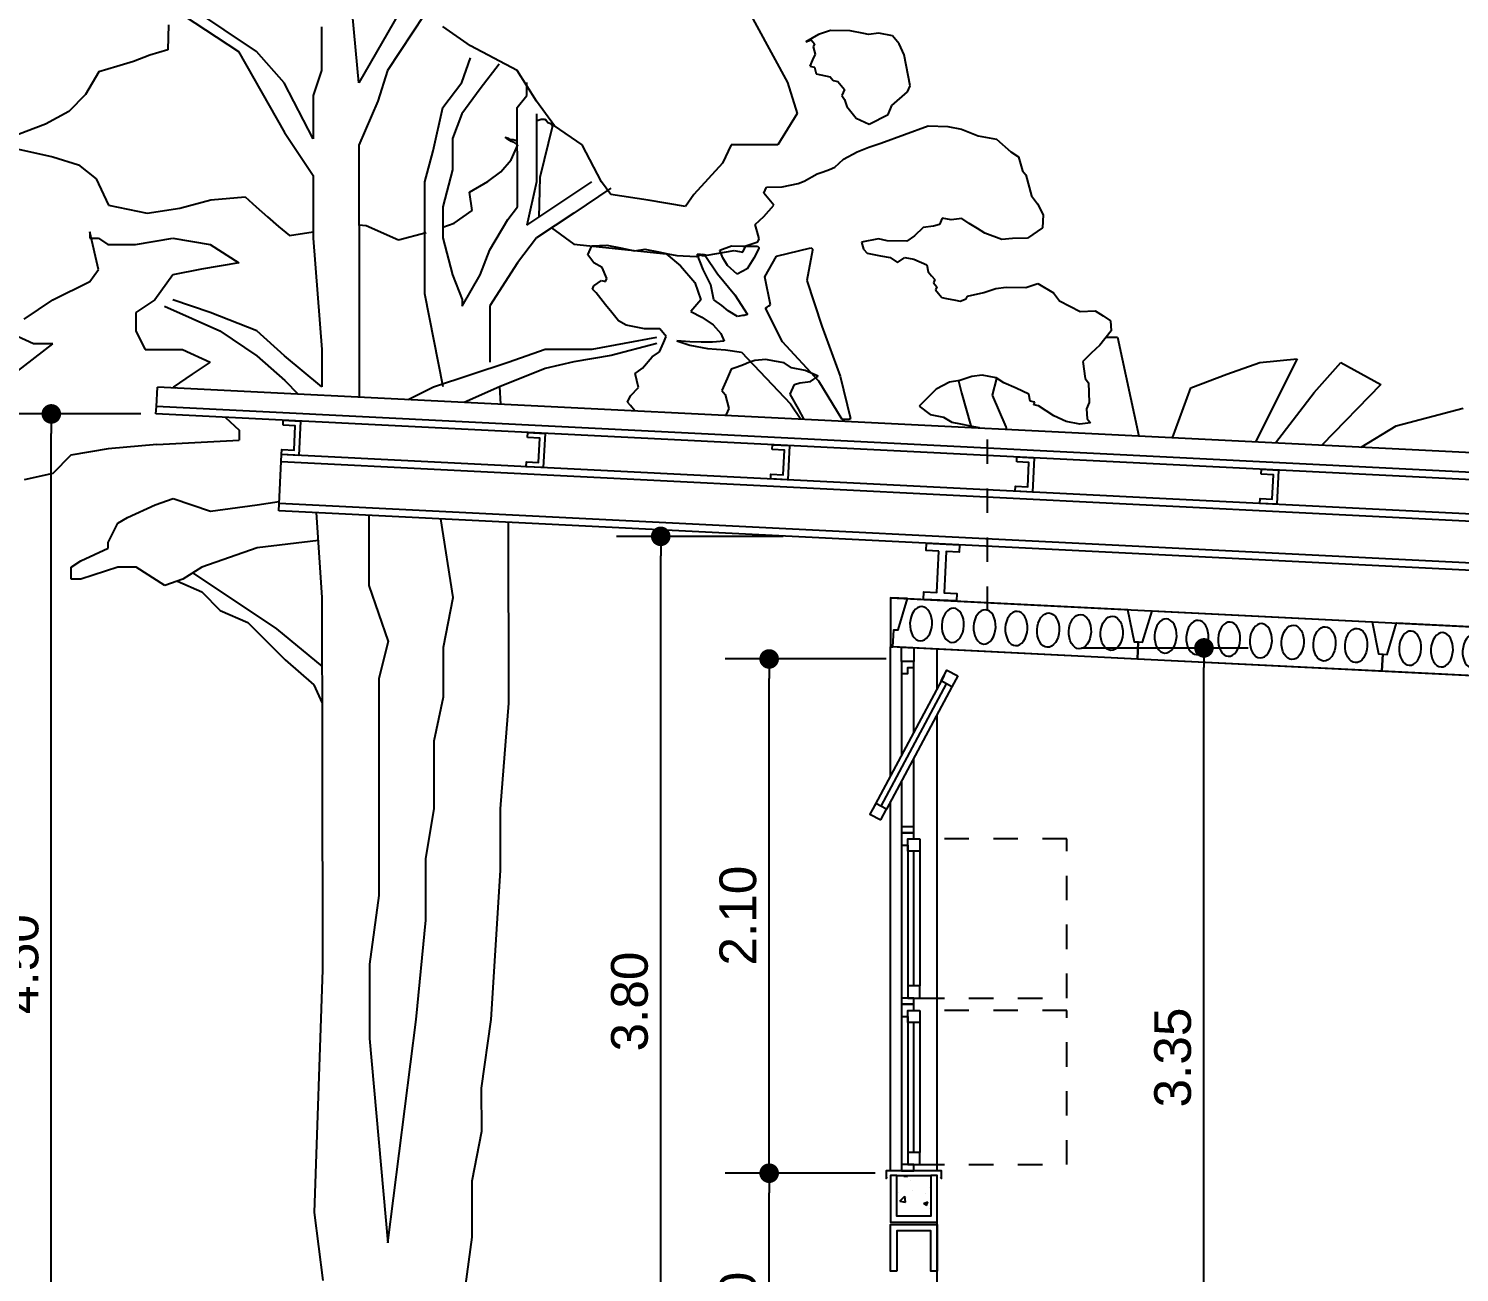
# Model space of a CAD drawing. Extents: x -7.8 to 27.4, y 2.6 to 15.1.
# Drawn here: x -1.89 to 3.95, y 5.84 to 10.92 of the extents above; entities that cross this region are included whole.
import ezdxf

# ---------------------------------------------------------------- set-up
doc = ezdxf.new("R2010")
doc.units = 0
doc.header["$LTSCALE"] = 0.01
doc.header["$PDSIZE"] = -5
doc.linetypes.add('HIDDEN', pattern=[9.525, 6.35, -3.175])
doc.layers.get('0').update_dxf_attribs({"linetype": 'CONTINUOUS'})
doc.layers.get('DEFPOINTS').update_dxf_attribs({"linetype": 'CONTINUOUS'})
for name, color, linetype in [('ANOTAÇÕES', 142, 'CONTINUOUS'), ('CORTE', 7, 'CONTINUOUS'), ('FINO', 141, 'CONTINUOUS')]:
    doc.layers.add(name, color=color, linetype=linetype)
doc.styles.get("Standard").update_dxf_attribs({"font": 'arial.ttf'})
doc.dimstyles.get("Standard").update_dxf_attribs({"dimtxt": 0.15, "dimasz": 0.08, "dimexe": 0.18, "dimexo": 0.0625, "dimgap": 0.05, "dimtad": 1, "dimtoh": 1, "dimzin": 0, "dimblk": 'DOT', "dimcen": 0.09, "dimazin": 3, "dimtfac": 1, "dimtofl": 0, "dimtmove": 0, "dimatfit": 3})

# ---------------------------------------------------------------- blocks, each defined once
blk = doc.blocks.new('LAJE')
at = {"color": 0, "linetype": 'BYBLOCK'}
blk.add_lwpolyline([(0, 0), (0, 0.07), (0.0175, 0.07), (0.05, 0.2), (0.95, 0.2), (0.9825, 0.07), (1, 0.07), (1, 0)], close=True, dxfattribs=at)
at = {"layer": 'FINO'}
for points in [[(0.1103, 0.17), (0.1014, 0.1687), (0.0929, 0.1647), (0.0851, 0.1582), (0.0782, 0.1495), (0.0725, 0.1389), (0.0683, 0.1268), (0.0658, 0.1137), (0.0649, 0.1), (0.0658, 0.0863), (0.0683, 0.0732), (0.0725, 0.0611), (0.0782, 0.0505), (0.0851, 0.0418), (0.0929, 0.0353), (0.1014, 0.0313), (0.1103, 0.03), (0.1191, 0.0313), (0.1276, 0.0353), (0.1355, 0.0418), (0.1424, 0.0505), (0.148, 0.0611), (0.1522, 0.0732), (0.1548, 0.0863), (0.1556, 0.1), (0.1548, 0.1137), (0.1522, 0.1268), (0.148, 0.1389), (0.1424, 0.1495), (0.1355, 0.1582), (0.1276, 0.1647), (0.1191, 0.1687)], [(0.2402, 0.17), (0.2313, 0.1687), (0.2228, 0.1647), (0.215, 0.1582), (0.2081, 0.1495), (0.2024, 0.1389), (0.1982, 0.1268), (0.1957, 0.1137), (0.1948, 0.1), (0.1957, 0.0863), (0.1982, 0.0732), (0.2024, 0.0611), (0.2081, 0.0505), (0.215, 0.0418), (0.2228, 0.0353), (0.2313, 0.0313), (0.2402, 0.03), (0.249, 0.0313), (0.2575, 0.0353), (0.2654, 0.0418), (0.2723, 0.0505), (0.2779, 0.0611), (0.2821, 0.0732), (0.2847, 0.0863), (0.2856, 0.1), (0.2847, 0.1137), (0.2821, 0.1268), (0.2779, 0.1389), (0.2723, 0.1495), (0.2654, 0.1582), (0.2575, 0.1647), (0.249, 0.1687)], [(0.3701, 0.17), (0.3612, 0.1687), (0.3527, 0.1647), (0.3449, 0.1582), (0.338, 0.1495), (0.3324, 0.1389), (0.3282, 0.1268), (0.3256, 0.1137), (0.3247, 0.1), (0.3256, 0.0863), (0.3282, 0.0732), (0.3324, 0.0611), (0.338, 0.0505), (0.3449, 0.0418), (0.3527, 0.0353), (0.3612, 0.0313), (0.3701, 0.03), (0.3789, 0.0313), (0.3875, 0.0353), (0.3953, 0.0418), (0.4022, 0.0505), (0.4078, 0.0611), (0.412, 0.0732), (0.4146, 0.0863), (0.4155, 0.1), (0.4146, 0.1137), (0.412, 0.1268), (0.4078, 0.1389), (0.4022, 0.1495), (0.3953, 0.1582), (0.3875, 0.1647), (0.3789, 0.1687)], [(0.5, 0.17), (0.4911, 0.1687), (0.4826, 0.1647), (0.4748, 0.1582), (0.4679, 0.1495), (0.4623, 0.1389), (0.4581, 0.1268), (0.4555, 0.1137), (0.4546, 0.1), (0.4555, 0.0863), (0.4581, 0.0732), (0.4623, 0.0611), (0.4679, 0.0505), (0.4748, 0.0418), (0.4826, 0.0353), (0.4911, 0.0313), (0.5, 0.03), (0.5089, 0.0313), (0.5174, 0.0353), (0.5252, 0.0418), (0.5321, 0.0505), (0.5377, 0.0611), (0.5419, 0.0732), (0.5445, 0.0863), (0.5454, 0.1), (0.5445, 0.1137), (0.5419, 0.1268), (0.5377, 0.1389), (0.5321, 0.1495), (0.5252, 0.1582), (0.5174, 0.1647), (0.5089, 0.1687)], [(0.6299, 0.17), (0.6388, 0.1687), (0.6473, 0.1647), (0.6551, 0.1582), (0.662, 0.1495), (0.6676, 0.1389), (0.6718, 0.1268), (0.6744, 0.1137), (0.6753, 0.1), (0.6744, 0.0863), (0.6718, 0.0732), (0.6676, 0.0611), (0.662, 0.0505), (0.6551, 0.0418), (0.6473, 0.0353), (0.6388, 0.0313), (0.6299, 0.03), (0.6211, 0.0313), (0.6125, 0.0353), (0.6047, 0.0418), (0.5978, 0.0505), (0.5922, 0.0611), (0.588, 0.0732), (0.5854, 0.0863), (0.5845, 0.1), (0.5854, 0.1137), (0.588, 0.1268), (0.5922, 0.1389), (0.5978, 0.1495), (0.6047, 0.1582), (0.6125, 0.1647), (0.6211, 0.1687)], [(0.7598, 0.17), (0.7687, 0.1687), (0.7772, 0.1647), (0.785, 0.1582), (0.7919, 0.1495), (0.7976, 0.1389), (0.8018, 0.1268), (0.8043, 0.1137), (0.8052, 0.1), (0.8043, 0.0863), (0.8018, 0.0732), (0.7976, 0.0611), (0.7919, 0.0505), (0.785, 0.0418), (0.7772, 0.0353), (0.7687, 0.0313), (0.7598, 0.03), (0.751, 0.0313), (0.7425, 0.0353), (0.7346, 0.0418), (0.7277, 0.0505), (0.7221, 0.0611), (0.7179, 0.0732), (0.7153, 0.0863), (0.7144, 0.1), (0.7153, 0.1137), (0.7179, 0.1268), (0.7221, 0.1389), (0.7277, 0.1495), (0.7346, 0.1582), (0.7425, 0.1647), (0.751, 0.1687)], [(0.8897, 0.17), (0.8986, 0.1687), (0.9071, 0.1647), (0.9149, 0.1582), (0.9218, 0.1495), (0.9275, 0.1389), (0.9317, 0.1268), (0.9342, 0.1137), (0.9351, 0.1), (0.9342, 0.0863), (0.9317, 0.0732), (0.9275, 0.0611), (0.9218, 0.0505), (0.9149, 0.0418), (0.9071, 0.0353), (0.8986, 0.0313), (0.8897, 0.03), (0.8809, 0.0313), (0.8724, 0.0353), (0.8645, 0.0418), (0.8576, 0.0505), (0.852, 0.0611), (0.8478, 0.0732), (0.8452, 0.0863), (0.8444, 0.1), (0.8452, 0.1137), (0.8478, 0.1268), (0.852, 0.1389), (0.8576, 0.1495), (0.8645, 0.1582), (0.8724, 0.1647), (0.8809, 0.1687)]]:
    blk.add_lwpolyline(points, close=True, dxfattribs=at)
blk = doc.blocks.new('*X62')
for p, q in [((1.652, 6.2316), (1.652, 6.2316)), ((1.652, 6.2316), (1.652, 6.2316)), ((1.652, 6.2316), (1.652, 6.2316)), ((1.652, 6.2121), (1.652, 6.2121)), ((1.652, 6.2121), (1.652, 6.2121)), ((1.662, 6.2329), (1.662, 6.2329)), ((1.6742, 6.2345), (1.6742, 6.2345)), ((1.6742, 6.2345), (1.6742, 6.2345)), ((1.6814, 6.232), (1.6836, 6.2345)), ((1.6814, 6.232), (1.6966, 6.2306)), ((1.6898, 6.2345), (1.6898, 6.2345)), ((1.6898, 6.2345), (1.6898, 6.2345)), ((1.6898, 6.2345), (1.6898, 6.2345)), ((1.6967, 6.2306), (1.696, 6.2345)), ((1.7097, 6.2162), (1.7097, 6.2162)), ((1.7435, 6.2345), (1.7435, 6.2345)), ((1.7435, 6.2345), (1.7435, 6.2345)), ((1.792, 6.2036), (1.792, 6.2036)), ((1.652, 6.1631), (1.652, 6.1631)), ((1.652, 6.1631), (1.652, 6.1631)), ((1.652, 6.1402), (1.652, 6.1402)), ((1.6576, 6.1674), (1.6576, 6.1674)), ((1.6652, 6.1302), (1.685, 6.1508)), ((1.6878, 6.1267), (1.685, 6.1508)), ((1.6913, 6.1454), (1.6913, 6.1454)), ((1.7148, 6.1721), (1.7148, 6.1721)), ((1.7706, 6.1605), (1.7706, 6.1605)), ((1.788, 6.1853), (1.788, 6.1853)), ((1.792, 6.1884), (1.792, 6.1884)), ((1.792, 6.1884), (1.792, 6.1884)), ((1.792, 6.1586), (1.792, 6.1586)), ((1.792, 6.1408), (1.792, 6.1408)), ((1.652, 6.1314), (1.652, 6.1314)), ((1.652, 6.1314), (1.652, 6.1314)), ((1.652, 6.1314), (1.652, 6.1314)), ((1.652, 6.108), (1.652, 6.108)), ((1.652, 6.108), (1.652, 6.108)), ((1.652, 6.0809), (1.652, 6.0809)), ((1.652, 6.0809), (1.652, 6.0809)), ((1.6545, 6.0828), (1.6545, 6.0828)), ((1.6652, 6.1302), (1.6878, 6.1267)), ((1.7616, 6.1208), (1.7794, 6.1277)), ((1.7616, 6.1208), (1.7743, 6.1123)), ((1.7743, 6.1123), (1.7794, 6.1277)), ((1.7849, 6.1007), (1.7849, 6.1007)), ((1.792, 6.1062), (1.792, 6.1062)), ((1.792, 6.1062), (1.792, 6.1062)), ((1.694, 6.0695), (1.694, 6.0695)), ((1.7442, 6.0695), (1.7442, 6.0695)), ((1.7442, 6.0695), (1.7442, 6.0695)), ((1.7442, 6.0695), (1.7442, 6.0695))]:
    blk.add_line(p, q)
blk = doc.blocks.new('_DOT')
at = {"color": 0, "linetype": 'BYBLOCK'}
blk.add_line((-0.5, 0), (-1, 0), dxfattribs=at)
at = {"color": 0, "linetype": 'BYBLOCK', "const_width": 0.5}
blk.add_lwpolyline([(-0.25, 0, 1), (0.25, 0, 1)], format="xyb", close=True, dxfattribs=at)
blk = doc.blocks.new('*D13')
at = {"layer": 'ANOTAÇÕES', "color": 0}
for p, q in [((1.5645, 6.2445), (0.9511, 6.2445)), ((1.1311, 5.1245), (1.1311, 6.1645)), ((1.5645, 5.0445), (0.9511, 5.0445))]:
    blk.add_line(p, q, dxfattribs=at)
at = {"layer": 'DEFPOINTS', "color": 0}
for p in [(1.1311, 6.2445), (1.627, 6.2445), (1.627, 5.0445)]:
    blk.add_point(p, dxfattribs=at)
at = {"layer": 'ANOTAÇÕES', "color": 0, "xscale": 0.08, "yscale": 0.08, "zscale": 0.08}
for p, rotation in [((1.1311, 6.2445), 90), ((1.1311, 5.0445), 270)]:
    blk.add_blockref('_DOT', p, dxfattribs=dict(at, rotation=rotation))
at = {"layer": 'ANOTAÇÕES', "color": 0, "linetype": 'CONTINUOUS'}
blk.add_text('1.20', height=0.15, rotation=90, dxfattribs=at).set_placement((1.0782, 5.4342))
blk = doc.blocks.new('*D14')
at = {"layer": 'ANOTAÇÕES', "color": 0}
for p, q in [((1.6095, 8.3445), (0.9511, 8.3445)), ((1.1311, 6.3245), (1.1311, 8.2645)), ((1.5645, 6.2445), (0.9511, 6.2445))]:
    blk.add_line(p, q, dxfattribs=at)
at = {"layer": 'DEFPOINTS', "color": 0}
for p in [(1.1311, 8.3445), (1.672, 8.3445), (1.627, 6.2445)]:
    blk.add_point(p, dxfattribs=at)
at = {"layer": 'ANOTAÇÕES', "color": 0, "xscale": 0.08, "yscale": 0.08, "zscale": 0.08}
for p, rotation in [((1.1311, 8.3445), 90), ((1.1311, 6.2445), 270)]:
    blk.add_blockref('_DOT', p, dxfattribs=dict(at, rotation=rotation))
at = {"layer": 'ANOTAÇÕES', "color": 0, "linetype": 'CONTINUOUS'}
blk.add_text('2.10', height=0.15, rotation=90, dxfattribs=at).set_placement((1.0782, 7.0925))
blk = doc.blocks.new('*D15')
at = {"layer": 'ANOTAÇÕES', "color": 0}
for p, q in [((1.1883, 8.8453), (0.5083, 8.8453)), ((0.6883, 5.1245), (0.6883, 8.7653)), ((1.1883, 5.0445), (0.5083, 5.0445))]:
    blk.add_line(p, q, dxfattribs=at)
at = {"layer": 'DEFPOINTS', "color": 0}
for p in [(0.6883, 8.8453), (1.8171, 8.8453), (1.627, 5.0445)]:
    blk.add_point(p, dxfattribs=at)
at = {"layer": 'ANOTAÇÕES', "color": 0, "xscale": 0.08, "yscale": 0.08, "zscale": 0.08}
for p, rotation in [((0.6883, 8.8453), 90), ((0.6883, 5.0445), 270)]:
    blk.add_blockref('_DOT', p, dxfattribs=dict(at, rotation=rotation))
at = {"layer": 'ANOTAÇÕES', "color": 0, "linetype": 'CONTINUOUS'}
blk.add_text('3.80', height=0.15, rotation=90, dxfattribs=at).set_placement((0.6354, 6.7416))
blk = doc.blocks.new('*D16')
at = {"layer": 'ANOTAÇÕES', "color": 0}
for p, q in [((-1.4355, 9.3452), (-1.9805, 9.3452)), ((-1.8005, 4.9245), (-1.8005, 9.2652)), ((-1.3005, 4.8445), (-1.9805, 4.8445))]:
    blk.add_line(p, q, dxfattribs=at)
at = {"layer": 'DEFPOINTS', "color": 0}
for p in [(-1.8005, 9.3452), (-1.373, 9.3452), (1.677, 4.8445)]:
    blk.add_point(p, dxfattribs=at)
at = {"layer": 'ANOTAÇÕES', "color": 0, "xscale": 0.08, "yscale": 0.08, "zscale": 0.08}
for p, rotation in [((-1.8005, 9.3452), 90), ((-1.8005, 4.8445), 270)]:
    blk.add_blockref('_DOT', p, dxfattribs=dict(at, rotation=rotation))
at = {"layer": 'ANOTAÇÕES', "color": 0, "linetype": 'CONTINUOUS'}
blk.add_text('4.50', height=0.15, rotation=90, dxfattribs=at).set_placement((-1.8534, 6.8946))
blk = doc.blocks.new('*D17')
at = {"layer": 'ANOTAÇÕES', "color": 0}
for p, q in [((-1.373, 3.2577), (-1.373, 2.5777)), ((1.627, 3.2577), (1.627, 2.5777)), ((-1.293, 2.7577), (1.547, 2.7577))]:
    blk.add_line(p, q, dxfattribs=at)
at = {"layer": 'DEFPOINTS', "color": 0}
for p in [(-1.373, 9.3452), (1.627, 8.5947), (1.627, 2.7577)]:
    blk.add_point(p, dxfattribs=at)
at = {"layer": 'ANOTAÇÕES', "color": 0, "xscale": 0.08, "yscale": 0.08, "zscale": 0.08, "rotation": 180}
blk.add_blockref('_DOT', (-1.373, 2.7577), dxfattribs=at)
at = {"layer": 'ANOTAÇÕES', "color": 0, "xscale": 0.08, "yscale": 0.08, "zscale": 0.08}
blk.add_blockref('_DOT', (1.627, 2.7577), dxfattribs=at)
at = {"layer": 'ANOTAÇÕES', "color": 0, "linetype": 'CONTINUOUS'}
blk.add_text('3.00', height=0.15, dxfattribs=at).set_placement((-0.0763, 2.8107))
blk = doc.blocks.new('*D18')
at = {"layer": 'ANOTAÇÕES', "color": 0}
for p, q in [((1.627, 3.2577), (1.627, 2.5777)), ((16.627, 3.2577), (16.627, 2.5777)), ((1.707, 2.7577), (16.547, 2.7577))]:
    blk.add_line(p, q, dxfattribs=at)
at = {"layer": 'DEFPOINTS', "color": 0}
for p in [(1.627, 8.5947), (16.627, 7.8447), (16.627, 2.7577)]:
    blk.add_point(p, dxfattribs=at)
at = {"layer": 'ANOTAÇÕES', "color": 0, "xscale": 0.08, "yscale": 0.08, "zscale": 0.08, "rotation": 180}
blk.add_blockref('_DOT', (1.627, 2.7577), dxfattribs=at)
at = {"layer": 'ANOTAÇÕES', "color": 0, "xscale": 0.08, "yscale": 0.08, "zscale": 0.08}
blk.add_blockref('_DOT', (16.627, 2.7577), dxfattribs=at)
at = {"layer": 'ANOTAÇÕES', "color": 0, "linetype": 'CONTINUOUS'}
blk.add_text('15.00', height=0.15, dxfattribs=at).set_placement((8.8584, 2.8106))
blk = doc.blocks.new('*D19')
at = {"layer": 'ANOTAÇÕES', "color": 0}
for p, q in [((2.4068, 8.3897), (3.0868, 8.3897)), ((2.9068, 5.1245), (2.9068, 8.3097)), ((2.4068, 5.0445), (3.0868, 5.0445))]:
    blk.add_line(p, q, dxfattribs=at)
at = {"layer": 'DEFPOINTS', "color": 0}
for p in [(1.722, 8.3897), (2.9068, 8.3897), (1.817, 5.0445)]:
    blk.add_point(p, dxfattribs=at)
at = {"layer": 'ANOTAÇÕES', "color": 0, "xscale": 0.08, "yscale": 0.08, "zscale": 0.08}
for p, rotation in [((2.9068, 8.3897), 90), ((2.9068, 5.0445), 270)]:
    blk.add_blockref('_DOT', p, dxfattribs=dict(at, rotation=rotation))
at = {"layer": 'ANOTAÇÕES', "color": 0, "linetype": 'CONTINUOUS'}
blk.add_text('3.35', height=0.15, rotation=90, dxfattribs=at).set_placement((2.8538, 6.513))

msp = doc.modelspace()

# ---------------------------------------------------------------- linework, layer by layer
for p, q in [((-1.3715, 9.3752), (-1.3675, 9.4551)), ((16.627, 8.5554), (-1.3675, 9.4551)), ((-0.8715, 8.9497), (-0.86, 9.1794)), ((16.627, 8.3051), (-0.86, 9.1794)), ((16.627, 8.275), (-0.8615, 9.1495)), ((16.627, 8.0748), (-0.8715, 8.9497)), ((16.6285, 8.1047), (-0.87, 8.9797)), ((16.627, 7.6445), (1.627, 8.3945)), ((1.627, 7.8684), (1.627, 8.3945)), ((1.817, 8.2237), (1.817, 8.385)), ((1.722, 8.3095), (1.722, 8.3322)), ((1.722, 8.046), (1.722, 8.3095)), ((1.8455, 8.2768), (1.5545, 7.7327)), ((1.672, 8.2845), (1.672, 7.9525)), ((1.8778, 8.2312), (1.6104, 7.7312)), ((1.817, 6.2545), (1.817, 8.1176)), ((1.722, 7.6595), (1.722, 7.94)), ((1.672, 7.8465), (1.672, 7.6595)), ((1.627, 6.2545), (1.627, 7.7623)), ((1.722, 7.6095), (1.722, 7.6322)), ((1.672, 7.5845), (1.672, 6.9595)), ((1.697, 7.5845), (1.697, 6.9845)), ((1.747, 7.5595), (1.747, 7.0095)), ((1.722, 6.9095), (1.722, 6.9322)), ((1.672, 6.8845), (1.672, 6.2795)), ((1.697, 6.8845), (1.697, 6.3045)), ((1.747, 6.8595), (1.747, 6.3295)), ((1.652, 6.2345), (1.792, 6.2345)), ((1.817, 5.0445), (1.817, 6.2345))]:
    msp.add_line(p, q)
at = {"layer": 'CORTE'}
for p, q in [((-1.373, 9.3452), (-1.3715, 9.3752)), ((16.623, 8.4755), (-1.3715, 9.3752)), ((16.6215, 8.4455), (-1.373, 9.3452)), ((1.627, 8.5947), (16.627, 7.8447)), ((1.5883, 7.743), (1.8557, 8.243)), ((1.722, 7.0095), (1.722, 7.5595)), ((1.722, 6.3295), (1.722, 6.8595))]:
    msp.add_line(p, q, dxfattribs=at)
for points in [[(-0.854, 9.2993), (-0.853, 9.3193), (-0.7831, 9.3158), (-0.7901, 9.1759), (-0.86, 9.1794), (-0.859, 9.1994), (-0.8091, 9.1969), (-0.8041, 9.2968)], [(0.1447, 9.2493), (0.1457, 9.2693), (0.2157, 9.2658), (0.2087, 9.126), (0.1388, 9.1295), (0.1398, 9.1495), (0.1897, 9.147), (0.1947, 9.2468)], [(1.1435, 9.1994), (1.1445, 9.2194), (1.2144, 9.2159), (1.2074, 9.0761), (1.1375, 9.0795), (1.1385, 9.0995), (1.1884, 9.097), (1.1934, 9.1969)], [(2.1422, 9.1495), (2.1432, 9.1694), (2.2132, 9.1659), (2.2062, 9.0261), (2.1363, 9.0296), (2.1373, 9.0496), (2.1872, 9.0471), (2.1922, 9.147)], [(3.141, 9.0995), (3.142, 9.1195), (3.2119, 9.116), (3.2049, 8.9762), (3.135, 8.9797), (3.136, 8.9996), (3.1859, 8.9972), (3.1909, 9.097)], [(1.8243, 8.7849), (1.7718, 8.7875), (1.7733, 8.8175), (1.9082, 8.8107), (1.9067, 8.7808), (1.8542, 8.7834), (1.8457, 8.6139), (1.8982, 8.6112), (1.8967, 8.5813), (1.7618, 8.588), (1.7633, 8.618), (1.8158, 8.6153)], [(1.672, 8.3345), (1.672, 8.3922), (1.722, 8.3897), (1.722, 8.3345)], [(1.722, 8.3095), (1.722, 8.3345), (1.672, 8.3345), (1.672, 8.2845), (1.697, 8.2845), (1.697, 8.3095)], [(1.9013, 8.2753), (1.8778, 8.2312), (1.8337, 8.2548), (1.8572, 8.2989)], [(1.5868, 7.6871), (1.6104, 7.7312), (1.5663, 7.7548), (1.5427, 7.7107)], [(1.697, 7.6595), (1.672, 7.6595), (1.672, 7.6345), (1.722, 7.6345), (1.722, 7.6595)], [(1.722, 7.6095), (1.722, 7.6345), (1.672, 7.6345), (1.672, 7.5845), (1.697, 7.5845), (1.697, 7.6095)], [(1.747, 7.6095), (1.747, 7.5595), (1.697, 7.5595), (1.697, 7.6095)], [(1.697, 6.9595), (1.672, 6.9595), (1.672, 6.9345), (1.722, 6.9345), (1.722, 6.9595)], [(1.747, 6.9595), (1.747, 7.0095), (1.697, 7.0095), (1.697, 6.9595)], [(1.722, 6.9095), (1.722, 6.9345), (1.672, 6.9345), (1.672, 6.8845), (1.697, 6.8845), (1.697, 6.9095)], [(1.747, 6.9095), (1.747, 6.8595), (1.697, 6.8595), (1.697, 6.9095)], [(1.747, 6.2795), (1.747, 6.3295), (1.697, 6.3295), (1.697, 6.2795)], [(1.697, 6.2795), (1.672, 6.2795), (1.672, 6.2545), (1.722, 6.2545), (1.722, 6.2795)], [(1.652, 6.2345), (1.627, 6.2345), (1.627, 6.0445), (1.817, 6.0445), (1.817, 6.2345), (1.792, 6.2345), (1.792, 6.0695), (1.652, 6.0695)], [(1.652, 5.8445), (1.627, 5.8445), (1.627, 6.0345), (1.817, 6.0345), (1.817, 5.8445), (1.792, 5.8445), (1.792, 6.0095), (1.652, 6.0095)]]:
    msp.add_lwpolyline(points, close=True, dxfattribs=at)
for points in [[(1.6963, 8.5913), (1.627, 8.5947), (1.627, 8.3945), (1.6364, 8.394)], [(1.8296, 6.2282), (1.8355, 6.2223), (1.8355, 6.2545), (1.722, 6.2545), (1.6085, 6.2545), (1.6085, 6.2223), (1.6144, 6.2282)]]:
    msp.add_lwpolyline(points, dxfattribs=at)
at = {"layer": 'FINO'}
for p, q in [((-0.5449, 10.6979), (-0.5802, 11.0772)), ((1.0141, 11.052), (1.2056, 10.6989)), ((-1.3055, 11.0015), (-1.036, 10.825)), ((-0.9621, 10.825), (-1.2273, 11.0015)), ((-0.3542, 11.0281), (-0.5449, 10.6979)), ((-1.3222, 10.9338), (-1.3248, 10.8321)), ((-0.276, 10.976), (-0.4277, 10.7472)), ((-0.089, 10.8487), (-0.2021, 10.9268)), ((-0.6973, 10.9266), (-0.6971, 10.7991)), ((1.3331, 10.8941), (1.2805, 10.8641)), ((1.2805, 10.8641), (1.3026, 10.8722)), ((1.3026, 10.8722), (1.3168, 10.857)), ((1.3822, 10.9108), (1.3331, 10.8941)), ((1.4626, 10.909), (1.3822, 10.9108)), ((1.5182, 10.8981), (1.4626, 10.909)), ((1.5374, 10.8943), (1.5182, 10.8981)), ((1.5794, 10.9), (1.5374, 10.8943)), ((1.6349, 10.8892), (1.5794, 10.9)), ((1.6621, 10.856), (1.6349, 10.8892)), ((-1.3984, 10.8108), (-1.4654, 10.785)), ((-1.3248, 10.8321), (-1.3984, 10.8108)), ((-1.036, 10.825), (-0.8488, 10.495)), ((-0.849, 10.6977), (-0.9621, 10.825)), ((0.1022, 10.7475), (-0.089, 10.8487)), ((1.3191, 10.8148), (1.3084, 10.7906)), ((1.3168, 10.857), (1.3111, 10.8442)), ((1.3111, 10.8442), (1.3191, 10.8148)), ((1.6821, 10.8119), (1.6621, 10.856)), ((1.7074, 10.6847), (1.6821, 10.8119)), ((-1.5323, 10.7637), (-1.6059, 10.7424)), ((-1.4654, 10.785), (-1.5323, 10.7637)), ((-0.6971, 10.7991), (-0.697, 10.747)), ((-0.1236, 10.6981), (-0.089, 10.7995)), ((0.0284, 10.7735), (-0.0497, 10.6721)), ((1.3084, 10.7906), (1.2971, 10.765)), ((1.2971, 10.765), (1.3164, 10.7612)), ((1.3164, 10.7612), (1.3228, 10.7336)), ((-1.6059, 10.7424), (-1.6614, 10.6502)), ((-0.7314, 10.469), (-0.849, 10.6977)), ((-0.697, 10.747), (-0.7317, 10.6456)), ((-0.4277, 10.7472), (-0.4667, 10.6226)), ((-0.2016, 10.5967), (-0.1236, 10.6981)), ((0.1806, 10.623), (0.1022, 10.7475)), ((0.1415, 10.6461), (0.1414, 10.6982)), ((1.2056, 10.6989), (1.2449, 10.5715)), ((1.3228, 10.7336), (1.3805, 10.7224)), ((1.3805, 10.7224), (1.3805, 10.7224)), ((1.3805, 10.7224), (1.392, 10.7062)), ((1.392, 10.7062), (1.4112, 10.7024)), ((1.4112, 10.7024), (1.439, 10.6707)), ((-1.6614, 10.6502), (-1.7296, 10.5802)), ((-0.7317, 10.6456), (-0.7315, 10.5211)), ((-0.0497, 10.6721), (-0.1234, 10.5707)), ((0.1024, 10.5969), (0.1415, 10.6461)), ((1.439, 10.6707), (1.4277, 10.645)), ((1.4277, 10.645), (1.4392, 10.6289)), ((1.6328, 10.6049), (1.6967, 10.6605)), ((1.6967, 10.6605), (1.7074, 10.6847)), ((-1.7296, 10.5802), (-1.8239, 10.5282)), ((-0.4667, 10.6226), (-0.5446, 10.443)), ((-0.2405, 10.42), (-0.2016, 10.5967)), ((0.1025, 10.5216), (0.1024, 10.5969)), ((0.2546, 10.5217), (0.1806, 10.623)), ((1.4392, 10.6289), (1.4477, 10.6009)), ((1.4477, 10.6009), (1.487, 10.553)), ((1.6165, 10.5679), (1.6328, 10.6049)), ((-1.8239, 10.5282), (-1.9713, 10.4724)), ((-0.7315, 10.5211), (-0.7314, 10.469)), ((-0.1234, 10.5707), (-0.1624, 10.4693)), ((0.1026, 10.4434), (0.1025, 10.5216)), ((0.1806, 10.5709), (0.181, 10.2928)), ((0.1807, 10.5447), (0.1873, 10.5446)), ((0.1873, 10.5446), (0.2007, 10.5489)), ((0.2465, 10.5218), (0.1945, 10.31)), ((0.2007, 10.5489), (0.214, 10.5487)), ((0.214, 10.5487), (0.2205, 10.5442)), ((0.2205, 10.5442), (0.2269, 10.5353)), ((0.2269, 10.5353), (0.2401, 10.5307)), ((0.2401, 10.5307), (0.2465, 10.5218)), ((0.3676, 10.4435), (0.2546, 10.5217)), ((1.2449, 10.5715), (1.1669, 10.444)), ((1.487, 10.553), (1.539, 10.5289)), ((1.539, 10.5289), (1.6165, 10.5679)), ((1.6835, 10.4861), (1.7803, 10.5213)), ((1.7803, 10.5213), (1.8607, 10.5195)), ((1.8607, 10.5195), (1.9163, 10.5087)), ((-0.8488, 10.495), (-0.7312, 10.3184)), ((-0.1624, 10.4693), (-0.1622, 10.3419)), ((0.0658, 10.4664), (0.0528, 10.4754)), ((0.0528, 10.4754), (0.0659, 10.4708)), ((0.0789, 10.4574), (0.0658, 10.4664)), ((0.0659, 10.4708), (0.0725, 10.4663)), ((0.0725, 10.4663), (0.0857, 10.4661)), ((0.0857, 10.4661), (0.0989, 10.4616)), ((0.0989, 10.4616), (0.1026, 10.4674)), ((1.5868, 10.4509), (1.6835, 10.4861)), ((1.9163, 10.5087), (1.9854, 10.4812)), ((1.9854, 10.4812), (2.0602, 10.4666)), ((2.0602, 10.4666), (2.1187, 10.4149)), ((-1.9591, 10.4324), (-1.7942, 10.3951)), ((-0.5446, 10.443), (-0.5438, 9.7857)), ((-0.2751, 10.2926), (-0.2405, 10.42)), ((0.0769, 10.3822), (0.1051, 10.4438)), ((0.092, 10.4528), (0.0789, 10.4574)), ((0.1051, 10.4438), (0.092, 10.4528)), ((0.1027, 10.3942), (0.1026, 10.4434)), ((0.446, 10.293), (0.3676, 10.4435)), ((0.9757, 10.4439), (0.9411, 10.3686)), ((1.1669, 10.444), (0.9757, 10.4439)), ((1.4353, 10.3861), (1.4901, 10.4157)), ((1.4901, 10.4157), (1.5377, 10.4342)), ((1.5377, 10.4342), (1.5868, 10.4509)), ((2.1187, 10.4149), (2.1494, 10.395)), ((-1.7942, 10.3951), (-1.6888, 10.3629)), ((-1.6888, 10.3629), (-1.6174, 10.3046)), ((0.0358, 10.334), (0.0769, 10.3822)), ((0.1028, 10.2928), (0.1027, 10.3942)), ((0.9411, 10.3686), (0.824, 10.2411)), ((1.3522, 10.3343), (1.3771, 10.3434)), ((1.3771, 10.3434), (1.3998, 10.3529)), ((1.3998, 10.3529), (1.4353, 10.3861)), ((2.1494, 10.395), (2.1659, 10.3376)), ((-1.6174, 10.3046), (-1.5671, 10.1978)), ((-0.7312, 10.3184), (-0.7309, 10.0636)), ((-0.2748, 10.0638), (-0.2751, 10.2926)), ((-0.1622, 10.3419), (-0.2011, 10.1913)), ((-0.0924, 10.2514), (-0.0183, 10.2948)), ((-0.0183, 10.2948), (0.0358, 10.334)), ((0.1029, 10.2407), (0.1028, 10.2928)), ((0.1421, 10.1162), (0.4069, 10.293)), ((0.181, 10.2928), (0.1421, 10.1162)), ((0.1945, 10.31), (0.1902, 10.1483)), ((0.4851, 10.2409), (0.446, 10.293)), ((1.1836, 10.2729), (1.2498, 10.2863)), ((1.2498, 10.2863), (1.2747, 10.2953)), ((1.2747, 10.2953), (1.3273, 10.3253)), ((1.3273, 10.3253), (1.3522, 10.3343)), ((2.1659, 10.3376), (2.1795, 10.321)), ((2.1795, 10.321), (2.2024, 10.2361)), ((-1.1484, 10.2195), (-1.0088, 10.2311)), ((-1.0088, 10.2311), (-0.9634, 10.1908)), ((-0.0811, 10.1761), (-0.0924, 10.2514)), ((0.1029, 10.1914), (0.1029, 10.2407)), ((0.4851, 10.267), (0.3332, 10.1655)), ((0.6372, 10.2178), (0.4851, 10.2409)), ((0.824, 10.2411), (0.7893, 10.1918)), ((1.1096, 10.2472), (1.1203, 10.2714)), ((1.1504, 10.1974), (1.1096, 10.2472)), ((1.1203, 10.2714), (1.1836, 10.2729)), ((2.2024, 10.2361), (2.2275, 10.2033)), ((-1.5671, 10.1978), (-1.4087, 10.165)), ((-1.4087, 10.165), (-1.2754, 10.1856)), ((-1.2754, 10.1856), (-1.1484, 10.2195)), ((-0.9634, 10.1908), (-0.918, 10.1504)), ((-0.2011, 10.1913), (-0.201, 10.0639)), ((-0.1555, 10.1239), (-0.0811, 10.1761)), ((0.0639, 10.1393), (0.1029, 10.1914)), ((0.7893, 10.1918), (0.6372, 10.2178)), ((1.1092, 10.1513), (1.1504, 10.1974)), ((1.1504, 10.1974), (1.1504, 10.1974)), ((2.2275, 10.2033), (2.2496, 10.1588)), ((-0.918, 10.1504), (-0.8726, 10.1101)), ((-0.8726, 10.1101), (-0.8271, 10.0742)), ((-0.5442, 10.1167), (-0.5141, 10.1148)), ((-0.5141, 10.1148), (-0.3829, 10.0557)), ((-0.201, 10.1085), (-0.1555, 10.1239)), ((-0.0098, 10.0147), (0.0639, 10.1393)), ((0.3332, 10.1655), (0.1813, 10.0641)), ((1.0737, 10.1181), (1.1092, 10.1513)), ((1.0822, 10.0901), (1.0737, 10.1181)), ((1.8019, 10.1118), (1.7599, 10.106)), ((1.8262, 10.1194), (1.8019, 10.1118)), ((1.8374, 10.145), (1.8262, 10.1194)), ((1.8738, 10.1379), (1.8374, 10.145)), ((1.9179, 10.1432), (1.8738, 10.1379)), ((1.9486, 10.1233), (1.9179, 10.1432)), ((1.9814, 10.103), (1.9486, 10.1233)), ((2.2496, 10.1588), (2.2469, 10.1052)), ((-1.6082, 9.9356), (-1.6432, 10.0891)), ((-1.6432, 10.0891), (-1.6431, 10.063)), ((-1.6431, 10.063), (-1.6084, 10.0631)), ((-1.6084, 10.0631), (-1.5692, 10.037)), ((-1.4563, 10.0371), (-1.3043, 10.0632)), ((-1.3043, 10.0632), (-1.1522, 10.0372)), ((-0.8271, 10.0742), (-0.7309, 10.0882)), ((-0.7309, 10.0636), (-0.6956, 9.6089)), ((-0.3829, 10.0557), (-0.2693, 10.0854)), ((-0.2745, 9.835), (-0.2748, 10.0638)), ((-0.201, 10.0639), (-0.1617, 9.9133)), ((0.1813, 10.0641), (0.1032, 9.9627)), ((0.2419, 10.1045), (0.3333, 10.0385)), ((1.0902, 10.0607), (1.0822, 10.0901)), ((1.0845, 10.0479), (1.0902, 10.0607)), ((1.5771, 10.0598), (1.5088, 10.0469)), ((1.6135, 10.0527), (1.5771, 10.0598)), ((1.6939, 10.0509), (1.6135, 10.0527)), ((1.7244, 10.0728), (1.6939, 10.0509)), ((1.7599, 10.106), (1.7244, 10.0728)), ((2.0121, 10.083), (1.9814, 10.103)), ((2.0818, 10.057), (2.0121, 10.083)), ((2.1253, 10.0609), (2.0818, 10.057)), ((2.1865, 10.0628), (2.1253, 10.0609)), ((2.2469, 10.1052), (2.1865, 10.0628)), ((-1.5692, 10.037), (-1.5302, 10.037)), ((-1.5302, 10.037), (-1.4563, 10.0371)), ((-1.1522, 10.0372), (-1.0349, 9.962)), ((-0.0487, 9.9134), (-0.0098, 10.0147)), ((0.3333, 10.0385), (0.7106, 9.9988)), ((0.3905, 9.9949), (0.4068, 10.0319)), ((0.4156, 9.9621), (0.3905, 9.9949)), ((0.4068, 10.0319), (0.468, 10.0339)), ((0.468, 10.0339), (0.5236, 10.023)), ((0.5236, 10.023), (0.5813, 10.0117)), ((0.5813, 10.0117), (0.6232, 10.0174)), ((0.6232, 10.0174), (0.6788, 10.0066)), ((0.6788, 10.0066), (0.7173, 9.999)), ((0.7106, 9.9988), (0.769, 9.9494)), ((0.7173, 9.999), (0.7536, 9.9919)), ((0.7536, 9.9919), (0.8334, 9.9887)), ((0.8334, 9.9887), (0.8583, 9.9978)), ((0.8615, 9.9351), (0.8366, 9.9973)), ((0.8366, 9.9973), (0.8499, 9.9971)), ((0.8499, 9.9971), (0.8564, 9.9926)), ((0.8564, 9.9926), (0.8697, 9.9925)), ((0.8583, 9.9978), (0.8775, 9.994)), ((0.8697, 9.9925), (0.9208, 9.9167)), ((0.8775, 9.994), (0.9878, 10.0126)), ((0.93, 10.0139), (0.9769, 10.0311)), ((0.9424, 9.9828), (0.93, 10.0139)), ((0.9769, 10.0311), (1.0233, 10.0305)), ((0.9878, 10.0126), (1.0241, 10.0055)), ((1.0233, 10.0305), (1.083, 10.0298)), ((1.0241, 10.0055), (1.0354, 10.0312)), ((1.0354, 10.0312), (1.0603, 10.0402)), ((1.0603, 10.0402), (1.0845, 10.0479)), ((1.0894, 10.0209), (1.0685, 9.9813)), ((1.083, 10.0298), (1.0895, 10.0253)), ((1.0895, 10.0253), (1.0894, 10.0209)), ((1.0895, 10.0253), (1.0895, 10.0253)), ((1.1616, 9.9891), (1.3018, 10.0229)), ((1.3082, 10.0139), (1.2851, 9.8903)), ((1.3018, 10.0229), (1.3083, 10.0184)), ((1.3083, 10.0184), (1.3082, 10.0139)), ((1.3083, 10.0184), (1.3083, 10.0184)), ((1.5088, 10.0469), (1.5167, 10.0175)), ((1.5167, 10.0175), (1.531, 10.0023)), ((1.531, 10.0023), (1.5865, 9.9914)), ((-1.6429, 9.8864), (-1.6082, 9.9356)), ((-1.1869, 9.9359), (-1.3041, 9.9126)), ((-1.0349, 9.962), (-1.1869, 9.9359)), ((0.1032, 9.9627), (-0.0095, 9.786)), ((0.449, 9.9432), (0.4156, 9.9621)), ((0.4684, 9.8976), (0.449, 9.9432)), ((0.769, 9.9494), (0.827, 9.8824)), ((0.8931, 9.8728), (0.8615, 9.9351)), ((0.9615, 9.9516), (0.9424, 9.9828)), ((1.0004, 9.9158), (0.9615, 9.9516)), ((1.0408, 9.9374), (1.0004, 9.9158)), ((1.0685, 9.9813), (1.0408, 9.9374)), ((1.1129, 9.9056), (1.1616, 9.9891)), ((1.5865, 9.9914), (1.625, 9.9839)), ((1.625, 9.9839), (1.6557, 9.964)), ((1.6557, 9.964), (1.6855, 9.9845)), ((1.6855, 9.9845), (1.7219, 9.9773)), ((1.7219, 9.9773), (1.7745, 9.9547)), ((1.7745, 9.9547), (1.7803, 9.9257)), ((-1.7948, 9.811), (-1.6429, 9.8864)), ((-1.3041, 9.9126), (-1.3778, 9.8112)), ((-0.1617, 9.9133), (-0.1225, 9.812)), ((-0.1224, 9.7859), (-0.0487, 9.9134)), ((0.4158, 9.8677), (0.4463, 9.8896)), ((0.4463, 9.8896), (0.4634, 9.8862)), ((0.4634, 9.8862), (0.4684, 9.8976)), ((0.827, 9.8824), (0.8517, 9.8113)), ((0.9208, 9.9167), (0.9916, 9.8318)), ((1.1365, 9.7903), (1.1129, 9.9056)), ((1.2851, 9.8903), (1.3466, 9.7038)), ((1.7803, 9.9257), (1.7939, 9.9091)), ((1.7939, 9.9091), (1.8082, 9.8939)), ((1.8082, 9.8939), (1.8025, 9.8811)), ((1.8025, 9.8811), (1.8161, 9.8645)), ((2.1792, 9.8616), (2.2283, 9.8783)), ((2.2283, 9.8783), (2.2924, 9.8394)), ((-0.2002, 9.4557), (-0.2745, 9.835)), ((0.4101, 9.8549), (0.4158, 9.8677)), ((0.4244, 9.8397), (0.4101, 9.8549)), ((0.463, 9.7904), (0.4244, 9.8397)), ((0.9047, 9.8107), (0.8931, 9.8728)), ((0.9916, 9.8318), (1.0425, 9.7516)), ((1.8161, 9.8645), (1.8105, 9.8517)), ((1.8105, 9.8517), (1.8225, 9.837)), ((1.8225, 9.837), (1.8361, 9.8204)), ((1.8361, 9.8204), (1.8554, 9.8166)), ((1.8554, 9.8166), (1.8917, 9.8095)), ((1.9358, 9.8148), (1.9408, 9.8262)), ((1.9408, 9.8262), (2.0076, 9.841)), ((2.0076, 9.841), (2.0568, 9.8577)), ((2.0568, 9.8577), (2.0987, 9.8634)), ((2.0987, 9.8634), (2.1792, 9.8616)), ((2.2924, 9.8394), (2.3174, 9.8067)), ((-1.912, 9.7327), (-1.7948, 9.811)), ((-1.3778, 9.8112), (-1.456, 9.7591)), ((-1.456, 9.7591), (-1.4559, 9.6838)), ((-1.3387, 9.7852), (-1.1127, 9.684)), ((-1.1519, 9.7592), (-1.304, 9.8113)), ((-0.9607, 9.6841), (-1.1519, 9.7592)), ((-0.5438, 9.7857), (-0.5433, 9.4139)), ((-0.1225, 9.812), (-0.1224, 9.7859)), ((-0.0095, 9.786), (-0.0093, 9.6093)), ((0.4887, 9.7591), (0.463, 9.7904)), ((0.5158, 9.7259), (0.4887, 9.7591)), ((0.8517, 9.8113), (0.8106, 9.7631)), ((0.8106, 9.7631), (0.8564, 9.7405)), ((0.9373, 9.7882), (0.9047, 9.8107)), ((0.9633, 9.7658), (0.9373, 9.7882)), ((1.0025, 9.7432), (0.9633, 9.7658)), ((1.1162, 9.7773), (1.123, 9.7816)), ((1.1856, 9.6393), (1.1162, 9.7773)), ((1.123, 9.7816), (1.1297, 9.786)), ((1.1297, 9.786), (1.1365, 9.7903)), ((1.8917, 9.8095), (1.9109, 9.8058)), ((1.9109, 9.8058), (1.9358, 9.8148)), ((2.3174, 9.8067), (2.4008, 9.7641)), ((2.4008, 9.7641), (2.462, 9.766)), ((2.462, 9.766), (2.4948, 9.7457)), ((0.5471, 9.7074), (0.5158, 9.7259)), ((0.6219, 9.6928), (0.5471, 9.7074)), ((0.8564, 9.7405), (0.9021, 9.709)), ((0.9021, 9.709), (0.9343, 9.6732)), ((1.0225, 9.7474), (1.0025, 9.7432)), ((1.0292, 9.7473), (1.0225, 9.7474)), ((1.0425, 9.7516), (1.0292, 9.7473)), ((1.3466, 9.7038), (1.4208, 9.4994)), ((2.4948, 9.7457), (2.5255, 9.7258)), ((2.5255, 9.7258), (2.5284, 9.685)), ((-1.8728, 9.6314), (-1.9858, 9.6835)), ((-1.4559, 9.6838), (-1.4167, 9.6085)), ((-1.1127, 9.684), (-0.9605, 9.5827)), ((-0.8476, 9.5828), (-0.9607, 9.6841)), ((0.4078, 9.6095), (0.6727, 9.6589)), ((0.6846, 9.6929), (0.6219, 9.6928)), ((0.7103, 9.6616), (0.6846, 9.6929)), ((0.699, 9.6359), (0.7103, 9.6616)), ((0.8073, 9.6393), (0.7544, 9.6443)), ((0.7544, 9.6443), (0.807, 9.626)), ((0.9468, 9.6421), (0.9002, 9.6382)), ((0.9343, 9.6732), (0.9468, 9.6421)), ((2.5284, 9.685), (2.4816, 9.6261)), ((2.508, 9.6593), (2.5532, 9.6588)), ((2.5532, 9.6588), (2.6403, 9.2547)), ((-2.0246, 9.4547), (-1.7946, 9.6315)), ((-1.7946, 9.6315), (-1.8728, 9.6314)), ((-1.4167, 9.6085), (-1.3037, 9.6086)), ((-1.3037, 9.6086), (-1.2646, 9.6086)), ((-1.2646, 9.6086), (-1.1516, 9.5565)), ((-0.6956, 9.6089), (-0.6954, 9.4554)), ((-0.0093, 9.6093), (-0.0092, 9.5572)), ((0.0647, 9.5572), (0.2166, 9.6094)), ((0.2166, 9.6094), (0.4078, 9.6095)), ((0.486, 9.5835), (0.334, 9.5574)), ((0.6727, 9.6329), (0.486, 9.5835)), ((0.6528, 9.5784), (0.6827, 9.5989)), ((0.6827, 9.5989), (0.699, 9.6359)), ((0.807, 9.626), (0.8796, 9.6119)), ((0.8538, 9.6387), (0.8073, 9.6393)), ((0.9002, 9.6382), (0.8538, 9.6387)), ((0.8796, 9.6119), (0.9525, 9.6066)), ((0.9525, 9.6066), (1.0186, 9.597)), ((1.0186, 9.597), (1.2188, 9.3867)), ((1.334, 9.4783), (1.1856, 9.6393)), ((2.4461, 9.5928), (2.4127, 9.5591)), ((2.4816, 9.6261), (2.4461, 9.5928)), ((-1.1516, 9.5565), (-1.2254, 9.5073)), ((-0.9605, 9.5827), (-0.8475, 9.4814)), ((-0.6954, 9.4554), (-0.8476, 9.5828)), ((-0.2393, 9.4557), (0.0647, 9.5572)), ((0.2167, 9.5312), (0.03, 9.4558)), ((0.334, 9.5574), (0.2167, 9.5312)), ((0.5833, 9.51), (0.6138, 9.5319)), ((0.6138, 9.5319), (0.6528, 9.5784)), ((0.9762, 9.5276), (0.9599, 9.4905)), ((1.0011, 9.5366), (0.9762, 9.5276)), ((1.026, 9.5457), (1.0011, 9.5366)), ((1.0487, 9.5552), (1.026, 9.5457)), ((1.0729, 9.5628), (1.0487, 9.5552)), ((1.1171, 9.5681), (1.0729, 9.5628)), ((1.1534, 9.561), (1.1171, 9.5681)), ((1.1918, 9.5535), (1.1534, 9.561)), ((1.2225, 9.5335), (1.1918, 9.5535)), ((1.2781, 9.5227), (1.2225, 9.5335)), ((2.4127, 9.5591), (2.4214, 9.4893)), ((3.0005, 9.5076), (3.1344, 9.5547)), ((3.2875, 9.5706), (3.1176, 9.2309)), ((3.1344, 9.5547), (3.2875, 9.5706)), ((3.3569, 9.4327), (3.4662, 9.5553)), ((3.4662, 9.5553), (3.6298, 9.4649)), ((-1.2254, 9.5073), (-1.3035, 9.4551)), ((-0.8475, 9.4814), (-0.7928, 9.4264)), ((0.5977, 9.4531), (0.5833, 9.51)), ((0.9599, 9.4905), (0.938, 9.4407)), ((1.234, 9.4648), (1.2561, 9.4728)), ((1.2561, 9.4728), (1.3002, 9.4781)), ((1.3308, 9.5), (1.2781, 9.5227)), ((1.3002, 9.4781), (1.3308, 9.5)), ((1.4295, 9.3224), (1.334, 9.4783)), ((1.4208, 9.4994), (1.4628, 9.3264)), ((1.8676, 9.4754), (1.8129, 9.4459)), ((1.9096, 9.4811), (1.8676, 9.4754)), ((1.905, 9.4805), (1.9168, 9.4317)), ((1.9587, 9.4978), (1.9096, 9.4811)), ((2.0007, 9.5035), (1.9587, 9.4978)), ((2.0584, 9.4923), (2.0007, 9.5035)), ((2.0426, 9.4214), (2.0616, 9.4901)), ((2.0891, 9.4723), (2.0584, 9.4923)), ((2.1396, 9.4501), (2.0891, 9.4723)), ((2.4214, 9.4893), (2.435, 9.4727)), ((2.435, 9.4727), (2.4387, 9.3915)), ((2.853, 9.4518), (3.0005, 9.5076)), ((-1.3035, 9.4551), (-1.2923, 9.4514)), ((-0.3436, 9.4039), (-0.2393, 9.4557)), ((0.03, 9.4558), (-0.1138, 9.3924)), ((0.03, 9.4558), (0.0339, 9.385)), ((0.553, 9.3937), (0.5643, 9.4194)), ((0.5643, 9.4194), (0.5977, 9.4531)), ((0.938, 9.4407), (0.9516, 9.4241)), ((0.9516, 9.4241), (0.9659, 9.3671)), ((1.2171, 9.4263), (1.234, 9.4648)), ((1.2507, 9.3656), (1.2171, 9.4263)), ((1.7795, 9.4122), (1.7433, 9.3775)), ((1.8129, 9.4459), (1.7795, 9.4122)), ((1.9168, 9.4317), (1.955, 9.2959)), ((2.0989, 9.2924), (2.0426, 9.4214)), ((2.1916, 9.426), (2.1396, 9.4501)), ((2.1974, 9.397), (2.1916, 9.426)), ((2.7781, 9.2478), (2.853, 9.4518)), ((3.1989, 9.2268), (3.3569, 9.4327)), ((3.6298, 9.4649), (3.3879, 9.2173)), ((0.5651, 9.379), (0.553, 9.3937)), ((0.5826, 9.3576), (0.5651, 9.379)), ((0.5651, 9.379), (0.5651, 9.379)), ((0.9659, 9.3671), (0.9553, 9.3429)), ((1.2188, 9.3867), (1.2609, 9.3237)), ((1.2743, 9.323), (1.2507, 9.3656)), ((1.7433, 9.3775), (1.7882, 9.3424)), ((2.2167, 9.3932), (2.1974, 9.397)), ((2.2117, 9.3818), (2.2167, 9.3932)), ((2.2309, 9.3781), (2.2117, 9.3818)), ((2.2944, 9.3378), (2.2309, 9.3781)), ((2.4387, 9.3915), (2.4274, 9.3659)), ((2.4274, 9.3659), (2.4304, 9.3251)), ((3.6917, 9.296), (3.9657, 9.3681)), ((-1.0885, 9.331), (-1.034, 9.2786)), ((0.9553, 9.3429), (0.9506, 9.3392)), ((1.4427, 9.3222), (1.4295, 9.3224)), ((1.456, 9.322), (1.4427, 9.3222)), ((1.4628, 9.3264), (1.456, 9.322)), ((1.7882, 9.3424), (1.8438, 9.3316)), ((1.8438, 9.3316), (1.8766, 9.3112)), ((1.8766, 9.3112), (1.9129, 9.3041)), ((1.9129, 9.3041), (1.9514, 9.2966)), ((1.9514, 9.2966), (1.9877, 9.2895)), ((2.1023, 9.2816), (2.0989, 9.2924)), ((2.3443, 9.3141), (2.2944, 9.3378)), ((2.3999, 9.3032), (2.3443, 9.3141)), ((2.444, 9.3085), (2.3999, 9.3032)), ((2.4304, 9.3251), (2.444, 9.3085)), ((3.5495, 9.2093), (3.6917, 9.296)), ((-1.3692, 9.2205), (-1.0339, 9.2384)), ((-1.034, 9.2786), (-1.0339, 9.2384)), ((1.9877, 9.2895), (1.9914, 9.2872)), ((-1.7202, 9.1768), (-1.7939, 9.1015)), ((-1.5682, 9.203), (-1.7202, 9.1768)), ((-1.3692, 9.2205), (-1.5682, 9.203)), ((-1.7939, 9.1015), (-1.9112, 9.0754)), ((-1.3768, 8.9743), (-1.3029, 9.0004)), ((-1.3029, 9.0004), (-1.1508, 8.9484)), ((-1.4896, 8.9221), (-1.3768, 8.9743)), ((-1.1508, 8.9484), (-0.9598, 8.9746)), ((-0.9598, 8.9746), (-0.8696, 8.9869)), ((-0.6943, 8.5953), (-0.7175, 8.942)), ((-1.5677, 8.8207), (-1.5287, 8.8989)), ((-1.5287, 8.8989), (-1.4896, 8.9221)), ((-0.5036, 8.9313), (-0.5032, 8.6447)), ((-0.16, 8.5957), (-0.2102, 8.9166)), ((0.0655, 8.9029), (0.0664, 8.1643)), ((-0.7099, 8.8283), (-0.9595, 8.7979)), ((-1.6805, 8.7454), (-1.5677, 8.7976)), ((-1.5677, 8.7976), (-1.5677, 8.8207)), ((-0.9595, 8.7979), (-1.1853, 8.7196)), ((-1.7196, 8.7193), (-1.6805, 8.7454)), ((-1.7195, 8.6701), (-1.7196, 8.7193)), ((-1.5285, 8.7194), (-1.6804, 8.6701)), ((-1.4546, 8.7194), (-1.5285, 8.7194)), ((-1.3372, 8.6442), (-1.4546, 8.7194)), ((-1.1853, 8.7196), (-1.2634, 8.6703)), ((-1.6804, 8.6701), (-1.7195, 8.6701)), ((-1.2634, 8.6703), (-1.3372, 8.6442)), ((-1.2852, 8.6626), (-1.1852, 8.6182)), ((-1.2233, 8.6957), (-1.0331, 8.5691)), ((-1.1852, 8.6182), (-1.1112, 8.543)), ((-0.6935, 7.9611), (-0.6943, 8.5953)), ((-0.5032, 8.6447), (-0.4247, 8.416)), ((-0.1988, 8.3929), (-0.16, 8.5957)), ((-1.1112, 8.543), (-0.9982, 8.4938)), ((-1.0331, 8.5691), (-0.8809, 8.4678)), ((-0.9982, 8.4938), (-0.9199, 8.4157)), ((-0.9199, 8.4157), (-0.846, 8.3404)), ((-0.8809, 8.4678), (-0.6939, 8.3144)), ((-0.4247, 8.416), (-0.4636, 8.2653)), ((-0.1986, 8.1902), (-0.1988, 8.3929)), ((-0.846, 8.3404), (-0.7286, 8.2391)), ((-0.7286, 8.2391), (-0.6937, 8.1639)), ((-0.4636, 8.2653), (-0.4634, 8.0366)), ((-0.2374, 8.0106), (-0.1986, 8.1902)), ((0.0664, 8.1643), (0.0322, 7.7328)), ((-0.4634, 8.0366), (-0.4631, 7.8339)), ((-0.2371, 7.7326), (-0.2374, 8.0106)), ((-0.6923, 7.075), (-0.6935, 7.9611)), ((-0.4631, 7.8339), (-0.4629, 7.6572)), ((-0.2716, 7.5299), (-0.2371, 7.7326)), ((0.0322, 7.7328), (0.0326, 7.4808)), ((-0.4629, 7.6572), (-0.4625, 7.3792)), ((-0.2713, 7.278), (-0.2716, 7.5299)), ((0.0326, 7.4808), (-0.0058, 6.8727)), ((-0.4625, 7.3792), (-0.5012, 7.0983)), ((-0.3098, 6.8725), (-0.2713, 7.278)), ((-0.7258, 6.0846), (-0.6923, 7.075)), ((-0.5012, 7.0983), (-0.5011, 6.9477)), ((-0.5011, 6.9477), (-0.5009, 6.7942)), ((-0.426, 5.9602), (-0.3098, 6.8725)), ((-0.0058, 6.8727), (-0.0445, 6.5918)), ((-0.5009, 6.7942), (-0.426, 5.9602)), ((-0.0445, 6.5918), (-0.0443, 6.4151)), ((-0.0443, 6.4151), (-0.0831, 6.2124)), ((-0.0831, 6.2124), (-0.083, 6.111)), ((-0.6907, 5.8066), (-0.7258, 6.0846)), ((-0.083, 6.111), (-0.0828, 5.9836)), ((-0.0828, 5.9836), (-0.1172, 5.7316))]:
    msp.add_line(p, q, dxfattribs=at)
at = {"layer": 'FINO', "linetype": 'HIDDEN'}
msp.add_line((2.0209, 9.241), (2.0209, 8.5078), dxfattribs=at)
for points in [[(1.747, 6.9595), (2.347, 6.9595), (2.347, 7.6095), (1.747, 7.6095)], [(1.747, 6.2795), (2.347, 6.2795), (2.347, 6.9095), (1.747, 6.9095)]]:
    msp.add_lwpolyline(points, dxfattribs=at)

# ---------------------------------------------------------------- block references
msp.add_blockref('*X62', (0, 0))
at = {"layer": 'CORTE', "rotation": 357.1375947738882}
for p in [(1.6364, 8.394), (2.6351, 8.3441), (3.6339, 8.2942)]:
    msp.add_blockref('LAJE', p, dxfattribs=at)

# ---------------------------------------------------------------- dimensions: what is measured, and where the dimension line sits
at = {"layer": 'ANOTAÇÕES'}
for base, p1, p2, picture, middle in [((-1.8005, 9.3452), (1.677, 4.8445), (-1.373, 9.3452), '*D16', (-1.9271, 7.0949)), ((0.6883, 8.8453), (1.627, 5.0445), (1.8171, 8.8453), '*D15', (0.5617, 6.9449)), ((2.9068, 8.3897), (1.817, 5.0445), (1.722, 8.3897), '*D19', (2.7801, 6.7171)), ((1.1311, 8.3445), (1.627, 6.2445), (1.672, 8.3445), '*D14', (1.0045, 7.2945)), ((1.1311, 6.2445), (1.627, 5.0445), (1.627, 6.2445), '*D13', (1.0045, 5.6445))]:
    dim = msp.add_linear_dim(base=base, p1=p1, p2=p2, angle=90, dimstyle='STANDARD', dxfattribs=at)
    dim.commit()
    dim.dimension.update_dxf_attribs({"geometry": picture, "text_midpoint": middle})
for base, p1, p2, picture, middle in [((1.627, 2.7577), (-1.373, 9.3452), (1.627, 8.5947), '*D17', (0.127, 2.8844)), ((16.627, 2.7577), (1.627, 8.5947), (16.627, 7.8447), '*D18', (9.127, 2.8843))]:
    dim = msp.add_linear_dim(base=base, p1=p1, p2=p2, dimstyle='STANDARD', dxfattribs=at)
    dim.commit()
    dim.dimension.update_dxf_attribs({"geometry": picture, "text_midpoint": middle})

doc.saveas('drawing.dxf')
